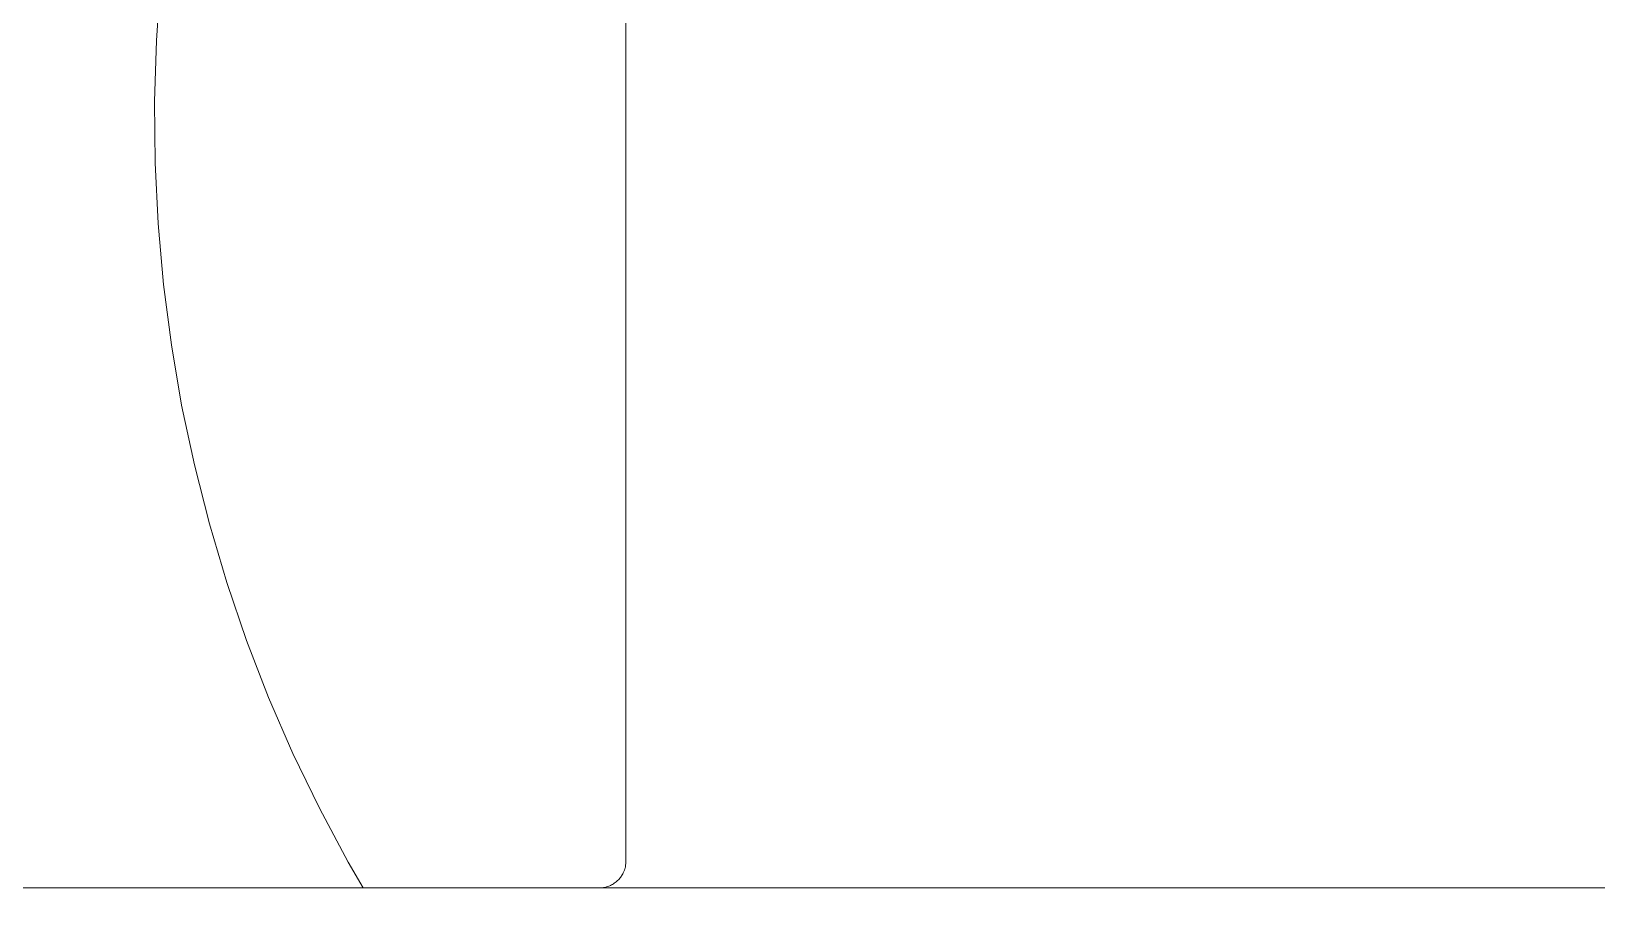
# Model space of a CAD drawing. Header units: metres. Extents: x 13415 to 21618, y 7657 to 10396.
# Drawn here: x 17724.6 to 17736.39, y 9340.48 to 9347.06 of the extents above; entities that cross this region are included whole.
import ezdxf

# ---------------------------------------------------------------- set-up
doc = ezdxf.new("R2010")
doc.units = ezdxf.units.M
doc.header["$LTSCALE"] = 0.2
doc.layers.add('02', color=2, linetype='Continuous')
doc.layers.add('A-GENM', color=2, linetype='Continuous', lineweight=9)

msp = doc.modelspace()

# ---------------------------------------------------------------- hatches: boundary and pattern name
at = {"layer": '02'}
h = msp.add_hatch(dxfattribs=at)
h.set_pattern_fill('ANGLE', color=1, scale=5)
h.set_pattern_definition([(0, (-6806.05, 3562.744), (0, 34.925), [25.4, -9.525]), (90, (-6806.05, 3562.744), (-34.925, 2e-15), [25.4, -9.525])])
h.paths.add_polyline_path([(17948.794, 9438.521), (17688.794, 9438.521), (17688.794, 9148.521), (17948.794, 9148.521)])

# ---------------------------------------------------------------- linework, layer by layer
at = {"layer": 'A-GENM'}
msp.add_line((17729.079, 9351.807), (17729.079, 9340.807), dxfattribs=at)
at = {"layer": 'A-GENM', "flags": 128}
for points in [[(17725.576, 9347.45), (17725.544, 9346.991), (17725.53, 9346.531), (17725.534, 9346.071), (17725.557, 9345.612), (17725.598, 9345.154), (17725.657, 9344.698), (17725.734, 9344.244), (17725.83, 9343.794), (17725.943, 9343.349), (17726.074, 9342.908), (17726.223, 9342.472), (17726.389, 9342.043), (17726.572, 9341.621), (17726.772, 9341.207), (17726.988, 9340.801), (17727.101, 9340.607)], [(17728.879, 9340.607), (17728.887, 9340.607), (17728.895, 9340.608), (17728.903, 9340.609), (17728.911, 9340.61), (17728.919, 9340.611), (17728.927, 9340.613), (17728.934, 9340.615), (17728.942, 9340.617), (17728.95, 9340.62), (17728.957, 9340.623), (17728.964, 9340.626), (17728.971, 9340.63), (17728.978, 9340.634), (17728.985, 9340.638), (17728.992, 9340.642), (17728.999, 9340.647), (17729.005, 9340.652), (17729.011, 9340.657), (17729.017, 9340.662), (17729.023, 9340.668), (17729.028, 9340.674), (17729.033, 9340.68), (17729.038, 9340.686), (17729.043, 9340.692), (17729.047, 9340.699), (17729.052, 9340.706), (17729.055, 9340.713), (17729.059, 9340.72), (17729.062, 9340.727), (17729.065, 9340.735), (17729.068, 9340.742), (17729.071, 9340.75), (17729.073, 9340.757), (17729.075, 9340.765), (17729.076, 9340.773), (17729.077, 9340.781), (17729.078, 9340.789), (17729.079, 9340.797), (17729.079, 9340.805), (17729.079, 9340.807)], [(17737.029, 9340.607), (17736.205, 9340.607), (17735.383, 9340.607), (17734.563, 9340.607), (17733.747, 9340.607), (17732.937, 9340.607), (17732.132, 9340.607), (17731.336, 9340.607), (17730.549, 9340.607), (17729.772, 9340.607), (17729.007, 9340.607), (17728.255, 9340.607), (17727.516, 9340.607), (17726.793, 9340.607), (17726.087, 9340.607), (17725.397, 9340.607), (17724.727, 9340.607), (17724.076, 9340.607)], [(17724.549, 9340.607), (17725.215, 9340.607), (17725.899, 9340.607), (17726.601, 9340.607), (17727.32, 9340.607), (17728.054, 9340.607), (17728.803, 9340.607), (17729.565, 9340.607), (17730.338, 9340.607), (17731.123, 9340.607), (17731.917, 9340.607), (17732.719, 9340.607), (17733.528, 9340.607), (17734.342, 9340.607), (17735.161, 9340.607), (17735.983, 9340.607), (17736.807, 9340.607)]]:
    msp.add_lwpolyline(points, dxfattribs=at)

doc.saveas('drawing.dxf')
